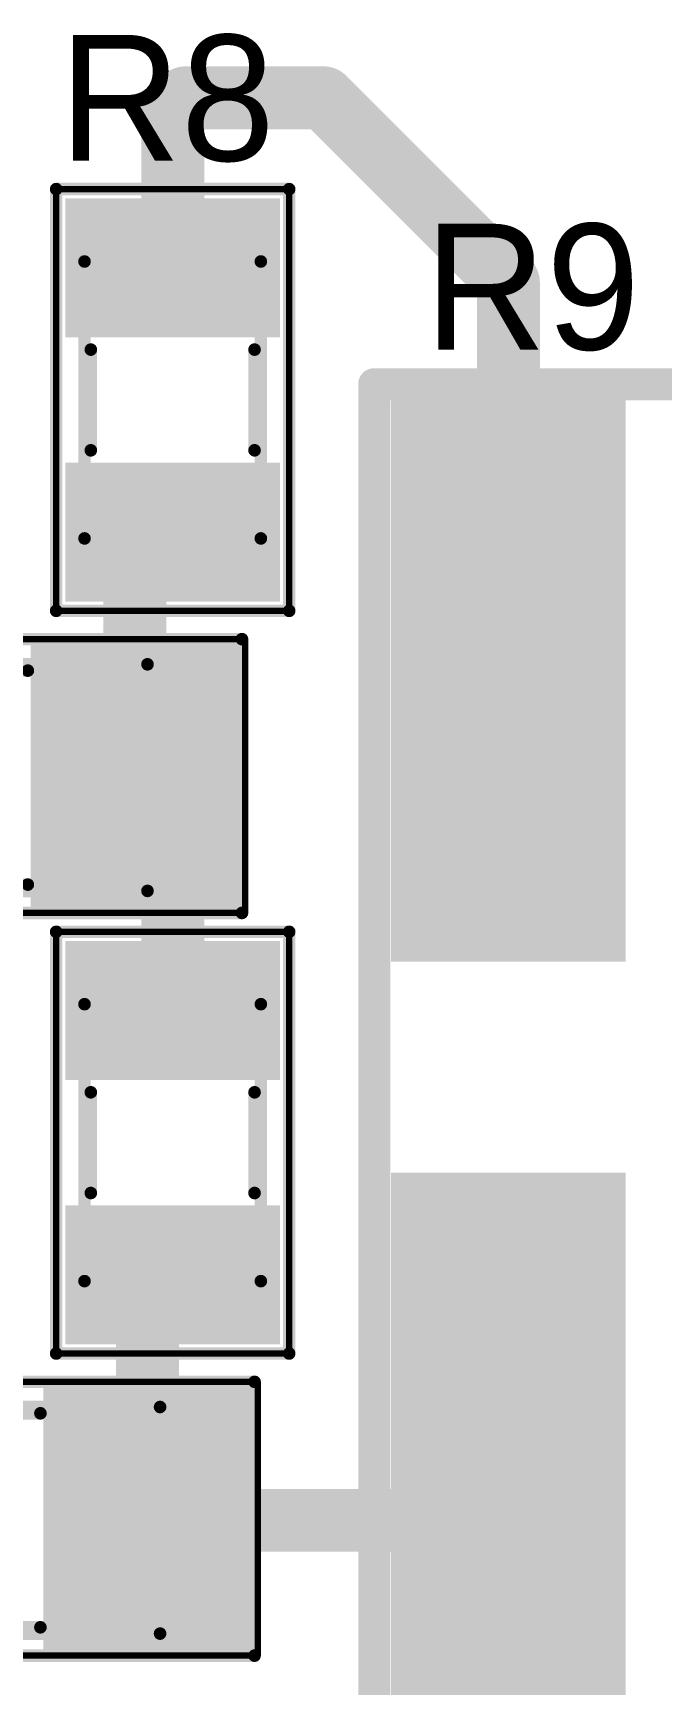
# Model space of a CAD drawing. Header units: millimetres. Extents: x 42.6 to 114.2, y 57.8 to 117.6.
# Drawn here: x 86.29 to 91.28, y 90.69 to 103.81 of the extents above; entities that cross this region are included whole.
import ezdxf

# ---------------------------------------------------------------- set-up
doc = ezdxf.new("R2010")
doc.units = ezdxf.units.MM
for name, color, linetype in [('Mechanical13', 56, 'Continuous'), ('Mechanical15', 56, 'Continuous'), ('TopLayer', 1, 'Continuous'), ('TopOverlay', 2, 'Continuous'), ('TopPaste', 8, 'Continuous'), ('TopSolder', 216, 'Continuous')]:
    doc.layers.add(name, color=color, linetype=linetype)

# ---------------------------------------------------------------- blocks, each defined once
blk = doc.blocks.new('SMD_L_1206_1374')
at = {"layer": 'Mechanical13', "const_width": 0.1}
for points in [[(-1.7, 0.9), (1.7, 0.9)], [(-1.7, -0.9), (-1.7, 0.9)], [(1.7, -0.9), (1.7, 0.9)], [(-1.7, -0.9), (1.7, -0.9)]]:
    blk.add_lwpolyline(points, dxfattribs=at)
at = {"layer": 'Mechanical13', "const_width": 0.05}
for points in [[(-1.725, 0.9, 1), (-1.675, 0.9, 1)], [(-1.725, 0.9, 1), (-1.675, 0.9, 1)], [(1.675, 0.9, 1), (1.725, 0.9, 1)], [(1.675, 0.9, 1), (1.725, 0.9, 1)], [(-1.725, -0.9, 1), (-1.675, -0.9, 1)], [(-1.725, -0.9, 1), (-1.675, -0.9, 1)], [(1.675, -0.9, 1), (1.725, -0.9, 1)], [(1.675, -0.9, 1), (1.725, -0.9, 1)]]:
    blk.add_lwpolyline(points, format="xyb", close=True, dxfattribs=at)
at = {"layer": 'Mechanical15', "const_width": 0.05}
for points in [[(-2.5, 1.1), (2.475, 1.1)], [(-2.5, -1.075), (-2.5, 1.1)], [(2.475, -1.075), (2.475, 1.1)], [(-2.5, -1.075), (2.475, -1.075)]]:
    blk.add_lwpolyline(points, dxfattribs=at)
at = {"layer": 'Mechanical15', "const_width": 0.025}
for points in [[(-2.512, 1.1, 1), (-2.488, 1.1, 1)], [(-2.512, 1.1, 1), (-2.488, 1.1, 1)], [(2.462, 1.1, 1), (2.487, 1.1, 1)], [(2.462, 1.1, 1), (2.487, 1.1, 1)], [(-2.512, -1.075, 1), (-2.488, -1.075, 1)], [(-2.512, -1.075, 1), (-2.488, -1.075, 1)], [(2.462, -1.075, 1), (2.487, -1.075, 1)], [(2.462, -1.075, 1), (2.487, -1.075, 1)]]:
    blk.add_lwpolyline(points, format="xyb", close=True, dxfattribs=at)
at = {"layer": 'TopLayer'}
for points in [[(-0.875, -0.95), (-0.875, 0.95), (-2.325, -0.95), (-2.325, 0.95)], [(2.325, -0.95), (2.325, 0.95), (0.875, -0.95), (0.875, 0.95)]]:
    blk.add_solid(points, dxfattribs=at)
at = {"layer": 'TopOverlay', "const_width": 0.1}
for points in [[(-2.475, 1.1), (2.45, 1.1)], [(-2.475, -1.075), (-2.475, 1.1)], [(2.45, -1.075), (2.45, 1.1)], [(-0.75, 0.85), (0.75, 0.85)], [(-0.75, -0.85), (0.75, -0.85)], [(-2.475, -1.075), (2.45, -1.075)]]:
    blk.add_lwpolyline(points, dxfattribs=at)
at = {"layer": 'TopOverlay', "const_width": 0.05}
for points in [[(-2.5, 1.1, 1), (-2.45, 1.1, 1)], [(-2.5, 1.1, 1), (-2.45, 1.1, 1)], [(2.425, 1.1, 1), (2.475, 1.1, 1)], [(2.425, 1.1, 1), (2.475, 1.1, 1)], [(-0.775, 0.85, 1), (-0.725, 0.85, 1)], [(0.725, 0.85, 1), (0.775, 0.85, 1)], [(-0.775, -0.85, 1), (-0.725, -0.85, 1)], [(0.725, -0.85, 1), (0.775, -0.85, 1)], [(-2.5, -1.075, 1), (-2.45, -1.075, 1)], [(-2.5, -1.075, 1), (-2.45, -1.075, 1)], [(2.425, -1.075, 1), (2.475, -1.075, 1)], [(2.425, -1.075, 1), (2.475, -1.075, 1)]]:
    blk.add_lwpolyline(points, format="xyb", close=True, dxfattribs=at)
at = {"layer": 'TopPaste'}
for points in [[(-0.875, -0.95), (-0.875, 0.95), (-2.325, -0.95), (-2.325, 0.95)], [(2.325, -0.95), (2.325, 0.95), (0.875, -0.95), (0.875, 0.95)]]:
    blk.add_solid(points, dxfattribs=at)
at = {"layer": 'TopSolder'}
for points in [[(-0.773, -1.052), (-0.773, 1.052), (-2.427, -1.052), (-2.427, 1.052)], [(2.427, -1.052), (2.427, 1.052), (0.773, -1.052), (0.773, 1.052)]]:
    blk.add_solid(points, dxfattribs=at)
blk = doc.blocks.new('SMD_L_1206_1375')
at = {"layer": 'Mechanical13', "const_width": 0.1}
for points in [[(-1.7, 0.9), (1.7, 0.9)], [(-1.7, -0.9), (-1.7, 0.9)], [(1.7, -0.9), (1.7, 0.9)], [(-1.7, -0.9), (1.7, -0.9)]]:
    blk.add_lwpolyline(points, dxfattribs=at)
at = {"layer": 'Mechanical13', "const_width": 0.05}
for points in [[(-1.725, 0.9, 1), (-1.675, 0.9, 1)], [(-1.725, 0.9, 1), (-1.675, 0.9, 1)], [(1.675, 0.9, 1), (1.725, 0.9, 1)], [(1.675, 0.9, 1), (1.725, 0.9, 1)], [(-1.725, -0.9, 1), (-1.675, -0.9, 1)], [(-1.725, -0.9, 1), (-1.675, -0.9, 1)], [(1.675, -0.9, 1), (1.725, -0.9, 1)], [(1.675, -0.9, 1), (1.725, -0.9, 1)]]:
    blk.add_lwpolyline(points, format="xyb", close=True, dxfattribs=at)
at = {"layer": 'Mechanical15', "const_width": 0.05}
for points in [[(-2.5, 1.1), (2.475, 1.1)], [(-2.5, -1.075), (-2.5, 1.1)], [(2.475, -1.075), (2.475, 1.1)], [(-2.5, -1.075), (2.475, -1.075)]]:
    blk.add_lwpolyline(points, dxfattribs=at)
at = {"layer": 'Mechanical15', "const_width": 0.025}
for points in [[(-2.512, 1.1, 1), (-2.488, 1.1, 1)], [(-2.512, 1.1, 1), (-2.488, 1.1, 1)], [(2.462, 1.1, 1), (2.487, 1.1, 1)], [(2.462, 1.1, 1), (2.487, 1.1, 1)], [(-2.512, -1.075, 1), (-2.488, -1.075, 1)], [(-2.512, -1.075, 1), (-2.488, -1.075, 1)], [(2.462, -1.075, 1), (2.487, -1.075, 1)], [(2.462, -1.075, 1), (2.487, -1.075, 1)]]:
    blk.add_lwpolyline(points, format="xyb", close=True, dxfattribs=at)
at = {"layer": 'TopLayer'}
for points in [[(-0.875, -0.95), (-0.875, 0.95), (-2.325, -0.95), (-2.325, 0.95)], [(2.325, -0.95), (2.325, 0.95), (0.875, -0.95), (0.875, 0.95)]]:
    blk.add_solid(points, dxfattribs=at)
at = {"layer": 'TopOverlay', "const_width": 0.1}
for points in [[(-2.475, 1.1), (2.45, 1.1)], [(-2.475, -1.075), (-2.475, 1.1)], [(2.45, -1.075), (2.45, 1.1)], [(-0.75, 0.85), (0.75, 0.85)], [(-0.75, -0.85), (0.75, -0.85)], [(-2.475, -1.075), (2.45, -1.075)]]:
    blk.add_lwpolyline(points, dxfattribs=at)
at = {"layer": 'TopOverlay', "const_width": 0.05}
for points in [[(-2.5, 1.1, 1), (-2.45, 1.1, 1)], [(-2.5, 1.1, 1), (-2.45, 1.1, 1)], [(2.425, 1.1, 1), (2.475, 1.1, 1)], [(2.425, 1.1, 1), (2.475, 1.1, 1)], [(-0.775, 0.85, 1), (-0.725, 0.85, 1)], [(0.725, 0.85, 1), (0.775, 0.85, 1)], [(-0.775, -0.85, 1), (-0.725, -0.85, 1)], [(0.725, -0.85, 1), (0.775, -0.85, 1)], [(-2.5, -1.075, 1), (-2.45, -1.075, 1)], [(-2.5, -1.075, 1), (-2.45, -1.075, 1)], [(2.425, -1.075, 1), (2.475, -1.075, 1)], [(2.425, -1.075, 1), (2.475, -1.075, 1)]]:
    blk.add_lwpolyline(points, format="xyb", close=True, dxfattribs=at)
at = {"layer": 'TopPaste'}
for points in [[(-0.875, -0.95), (-0.875, 0.95), (-2.325, -0.95), (-2.325, 0.95)], [(2.325, -0.95), (2.325, 0.95), (0.875, -0.95), (0.875, 0.95)]]:
    blk.add_solid(points, dxfattribs=at)
at = {"layer": 'TopSolder'}
for points in [[(-0.773, -1.052), (-0.773, 1.052), (-2.427, -1.052), (-2.427, 1.052)], [(2.427, -1.052), (2.427, 1.052), (0.773, -1.052), (0.773, 1.052)]]:
    blk.add_solid(points, dxfattribs=at)
blk = doc.blocks.new('SMD_R_0805_1384')
at = {"layer": 'Mechanical13', "const_width": 0.1}
for points in [[(-1.1, 0.7), (1.1, 0.7)], [(-1.1, 0.7), (-1.1, -0.7)], [(1.1, 0.7), (1.1, -0.7)], [(-1.1, -0.7), (1.1, -0.7)]]:
    blk.add_lwpolyline(points, dxfattribs=at)
at = {"layer": 'Mechanical13', "const_width": 0.05}
for points in [[(-1.125, 0.7, 1), (-1.075, 0.7, 1)], [(-1.125, 0.7, 1), (-1.075, 0.7, 1)], [(1.075, 0.7, 1), (1.125, 0.7, 1)], [(1.075, 0.7, 1), (1.125, 0.7, 1)], [(-1.125, -0.7, 1), (-1.075, -0.7, 1)], [(-1.125, -0.7, 1), (-1.075, -0.7, 1)], [(1.075, -0.7, 1), (1.125, -0.7, 1)], [(1.075, -0.7, 1), (1.125, -0.7, 1)]]:
    blk.add_lwpolyline(points, format="xyb", close=True, dxfattribs=at)
at = {"layer": 'Mechanical15', "const_width": 0.05}
for points in [[(-1.675, 0.925), (1.675, 0.925)], [(-1.675, 0.925), (-1.675, -0.925)], [(1.675, 0.925), (1.675, -0.925)], [(-1.675, -0.925), (1.675, -0.925)]]:
    blk.add_lwpolyline(points, dxfattribs=at)
at = {"layer": 'Mechanical15', "const_width": 0.025}
for points in [[(-1.687, 0.925, 1), (-1.663, 0.925, 1)], [(-1.687, 0.925, 1), (-1.663, 0.925, 1)], [(1.663, 0.925, 1), (1.687, 0.925, 1)], [(1.663, 0.925, 1), (1.687, 0.925, 1)], [(-1.687, -0.925, 1), (-1.663, -0.925, 1)], [(-1.687, -0.925, 1), (-1.663, -0.925, 1)], [(1.663, -0.925, 1), (1.687, -0.925, 1)], [(1.663, -0.925, 1), (1.687, -0.925, 1)]]:
    blk.add_lwpolyline(points, format="xyb", close=True, dxfattribs=at)
at = {"layer": 'TopLayer'}
for points in [[(-0.6, -0.75), (-0.6, 0.75), (-1.5, -0.75), (-1.5, 0.75)], [(1.5, -0.75), (1.5, 0.75), (0.6, -0.75), (0.6, 0.75)]]:
    blk.add_solid(points, dxfattribs=at)
at = {"layer": 'TopOverlay', "const_width": 0.1}
for points in [[(-1.675, 0.925), (-1.675, -0.925)], [(-1.675, 0.925), (1.675, 0.925)], [(1.675, 0.925), (1.675, -0.925)], [(-0.4, 0.65), (0.4, 0.65)], [(-0.4, -0.65), (0.4, -0.65)], [(-1.675, -0.925), (1.675, -0.925)]]:
    blk.add_lwpolyline(points, dxfattribs=at)
at = {"layer": 'TopOverlay', "const_width": 0.05}
for points in [[(-1.7, 0.925, 1), (-1.65, 0.925, 1)], [(-1.7, 0.925, 1), (-1.65, 0.925, 1)], [(1.65, 0.925, 1), (1.7, 0.925, 1)], [(1.65, 0.925, 1), (1.7, 0.925, 1)], [(-0.425, 0.65, 1), (-0.375, 0.65, 1)], [(0.375, 0.65, 1), (0.425, 0.65, 1)], [(-0.425, -0.65, 1), (-0.375, -0.65, 1)], [(0.375, -0.65, 1), (0.425, -0.65, 1)], [(-1.7, -0.925, 1), (-1.65, -0.925, 1)], [(-1.7, -0.925, 1), (-1.65, -0.925, 1)], [(1.65, -0.925, 1), (1.7, -0.925, 1)], [(1.65, -0.925, 1), (1.7, -0.925, 1)]]:
    blk.add_lwpolyline(points, format="xyb", close=True, dxfattribs=at)
at = {"layer": 'TopPaste'}
for points in [[(-0.6, -0.75), (-0.6, 0.75), (-1.5, -0.75), (-1.5, 0.75)], [(1.5, -0.75), (1.5, 0.75), (0.6, -0.75), (0.6, 0.75)]]:
    blk.add_solid(points, dxfattribs=at)
at = {"layer": 'TopSolder'}
for points in [[(-0.498, -0.852), (-0.498, 0.852), (-1.602, -0.852), (-1.602, 0.852)], [(1.602, -0.852), (1.602, 0.852), (0.498, -0.852), (0.498, 0.852)]]:
    blk.add_solid(points, dxfattribs=at)
blk = doc.blocks.new('WSL3637_1_O__1385')
at = {"layer": 'TopLayer'}
for points in [[(-5.21, 3.305), (-0.94, 3.305), (-5.21, 4.965), (-0.94, 4.965)], [(0.94, 3.305), (5.21, 3.305), (0.94, 4.965), (5.21, 4.965)], [(-5.21, -4.945), (-0.94, -4.945), (-5.21, 2.695), (-0.94, 2.695)], [(0.94, -4.945), (5.21, -4.945), (0.94, 2.695), (5.21, 2.695)]]:
    blk.add_solid(points, dxfattribs=at)
at = {"layer": 'TopOverlay', "const_width": 0.254}
for points in [[(-5.425, 5.2), (-5.425, -5.175)], [(-5.425, 5.2), (5.425, 5.2)], [(5.425, 5.2), (5.425, -5.175)], [(-5.425, -5.175), (5.425, -5.175)]]:
    blk.add_lwpolyline(points, dxfattribs=at)
at = {"layer": 'TopOverlay', "const_width": 0.127}
for points in [[(-5.489, 5.2, 1), (-5.362, 5.2, 1)], [(-5.489, 5.2, 1), (-5.362, 5.2, 1)], [(5.362, 5.2, 1), (5.489, 5.2, 1)], [(5.362, 5.2, 1), (5.489, 5.2, 1)], [(-5.489, -5.175, 1), (-5.362, -5.175, 1)], [(-5.489, -5.175, 1), (-5.362, -5.175, 1)], [(5.362, -5.175, 1), (5.489, -5.175, 1)], [(5.362, -5.175, 1), (5.489, -5.175, 1)]]:
    blk.add_lwpolyline(points, format="xyb", close=True, dxfattribs=at)
at = {"layer": 'TopPaste'}
for points in [[(-5.21, 3.305), (-0.94, 3.305), (-5.21, 4.965), (-0.94, 4.965)], [(0.94, 3.305), (5.21, 3.305), (0.94, 4.965), (5.21, 4.965)], [(-5.21, -4.945), (-0.94, -4.945), (-5.21, 2.695), (-0.94, 2.695)], [(0.94, -4.945), (5.21, -4.945), (0.94, 2.695), (5.21, 2.695)]]:
    blk.add_solid(points, dxfattribs=at)
at = {"layer": 'TopSolder'}
for points in [[(-5.312, 3.203), (-0.838, 3.203), (-5.312, 5.067), (-0.838, 5.067)], [(0.838, 3.203), (5.312, 3.203), (0.838, 5.067), (5.312, 5.067)], [(-5.312, -5.047), (-0.838, -5.047), (-5.312, 2.797), (-0.838, 2.797)], [(0.838, -5.047), (5.312, -5.047), (0.838, 2.797), (5.312, 2.797)]]:
    blk.add_solid(points, dxfattribs=at)
blk = doc.blocks.new('SMD_R_0805_1398')
at = {"layer": 'Mechanical13', "const_width": 0.1}
for points in [[(-1.1, 0.7), (1.1, 0.7)], [(-1.1, 0.7), (-1.1, -0.7)], [(1.1, 0.7), (1.1, -0.7)], [(-1.1, -0.7), (1.1, -0.7)]]:
    blk.add_lwpolyline(points, dxfattribs=at)
at = {"layer": 'Mechanical13', "const_width": 0.05}
for points in [[(-1.125, 0.7, 1), (-1.075, 0.7, 1)], [(-1.125, 0.7, 1), (-1.075, 0.7, 1)], [(1.075, 0.7, 1), (1.125, 0.7, 1)], [(1.075, 0.7, 1), (1.125, 0.7, 1)], [(-1.125, -0.7, 1), (-1.075, -0.7, 1)], [(-1.125, -0.7, 1), (-1.075, -0.7, 1)], [(1.075, -0.7, 1), (1.125, -0.7, 1)], [(1.075, -0.7, 1), (1.125, -0.7, 1)]]:
    blk.add_lwpolyline(points, format="xyb", close=True, dxfattribs=at)
at = {"layer": 'Mechanical15', "const_width": 0.05}
for points in [[(-1.675, 0.925), (1.675, 0.925)], [(-1.675, 0.925), (-1.675, -0.925)], [(1.675, 0.925), (1.675, -0.925)], [(-1.675, -0.925), (1.675, -0.925)]]:
    blk.add_lwpolyline(points, dxfattribs=at)
at = {"layer": 'Mechanical15', "const_width": 0.025}
for points in [[(-1.687, 0.925, 1), (-1.663, 0.925, 1)], [(-1.687, 0.925, 1), (-1.663, 0.925, 1)], [(1.663, 0.925, 1), (1.687, 0.925, 1)], [(1.663, 0.925, 1), (1.687, 0.925, 1)], [(-1.687, -0.925, 1), (-1.663, -0.925, 1)], [(-1.687, -0.925, 1), (-1.663, -0.925, 1)], [(1.663, -0.925, 1), (1.687, -0.925, 1)], [(1.663, -0.925, 1), (1.687, -0.925, 1)]]:
    blk.add_lwpolyline(points, format="xyb", close=True, dxfattribs=at)
at = {"layer": 'TopLayer'}
for points in [[(-0.6, -0.75), (-0.6, 0.75), (-1.5, -0.75), (-1.5, 0.75)], [(1.5, -0.75), (1.5, 0.75), (0.6, -0.75), (0.6, 0.75)]]:
    blk.add_solid(points, dxfattribs=at)
at = {"layer": 'TopOverlay', "const_width": 0.1}
for points in [[(-1.675, 0.925), (-1.675, -0.925)], [(-1.675, 0.925), (1.675, 0.925)], [(1.675, 0.925), (1.675, -0.925)], [(-0.4, 0.65), (0.4, 0.65)], [(-0.4, -0.65), (0.4, -0.65)], [(-1.675, -0.925), (1.675, -0.925)]]:
    blk.add_lwpolyline(points, dxfattribs=at)
at = {"layer": 'TopOverlay', "const_width": 0.05}
for points in [[(-1.7, 0.925, 1), (-1.65, 0.925, 1)], [(-1.7, 0.925, 1), (-1.65, 0.925, 1)], [(1.65, 0.925, 1), (1.7, 0.925, 1)], [(1.65, 0.925, 1), (1.7, 0.925, 1)], [(-0.425, 0.65, 1), (-0.375, 0.65, 1)], [(0.375, 0.65, 1), (0.425, 0.65, 1)], [(-0.425, -0.65, 1), (-0.375, -0.65, 1)], [(0.375, -0.65, 1), (0.425, -0.65, 1)], [(-1.7, -0.925, 1), (-1.65, -0.925, 1)], [(-1.7, -0.925, 1), (-1.65, -0.925, 1)], [(1.65, -0.925, 1), (1.7, -0.925, 1)], [(1.65, -0.925, 1), (1.7, -0.925, 1)]]:
    blk.add_lwpolyline(points, format="xyb", close=True, dxfattribs=at)
at = {"layer": 'TopPaste'}
for points in [[(-0.6, -0.75), (-0.6, 0.75), (-1.5, -0.75), (-1.5, 0.75)], [(1.5, -0.75), (1.5, 0.75), (0.6, -0.75), (0.6, 0.75)]]:
    blk.add_solid(points, dxfattribs=at)
at = {"layer": 'TopSolder'}
for points in [[(-0.498, -0.852), (-0.498, 0.852), (-1.602, -0.852), (-1.602, 0.852)], [(1.602, -0.852), (1.602, 0.852), (0.498, -0.852), (0.498, 0.852)]]:
    blk.add_solid(points, dxfattribs=at)

msp = doc.modelspace()

# ---------------------------------------------------------------- linework, layer by layer
at = {"layer": 'TopLayer', "const_width": 0.5}
for points in [[(87.4, 103.2), (87.5, 103.3)], [(87.5, 103.3), (88.6, 103.3)], [(88.6, 103.3), (90.065, 101.835)], [(87.4, 101.95), (87.4, 103.2)], [(90.065, 98.675), (90.065, 101.835)], [(87.1, 99.55), (87.4, 99.85)], [(87.1, 97.9), (87.1, 99.55)], [(87.1, 97.9), (87.4, 97.6)], [(87.4, 96.05), (87.4, 97.6)], [(87.2, 93.75), (87.4, 93.95)], [(87.2, 92), (87.2, 93.75)], [(89.54, 92), (90.065, 92.525)], [(87.2, 92), (89.54, 92)]]:
    msp.add_lwpolyline(points, dxfattribs=at)
at = {"layer": 'TopLayer', "const_width": 0.25}
for points in [[(87.375, 103.3, 1), (87.625, 103.3, 1)], [(87.375, 103.3, 1), (87.625, 103.3, 1)], [(88.475, 103.3, 1), (88.725, 103.3, 1)], [(88.475, 103.3, 1), (88.725, 103.3, 1)], [(87.275, 103.2, 1), (87.525, 103.2, 1)], [(87.275, 103.2, 1), (87.525, 103.2, 1)], [(87.275, 101.95, 1), (87.525, 101.95, 1)], [(89.94, 101.835, 1), (90.19, 101.835, 1)], [(89.94, 101.835, 1), (90.19, 101.835, 1)], [(87.275, 99.85, 1), (87.525, 99.85, 1)], [(86.975, 99.55, 1), (87.225, 99.55, 1)], [(86.975, 99.55, 1), (87.225, 99.55, 1)], [(89.94, 98.675, 1), (90.19, 98.675, 1)], [(86.975, 97.9, 1), (87.225, 97.9, 1)], [(86.975, 97.9, 1), (87.225, 97.9, 1)], [(87.275, 97.6, 1), (87.525, 97.6, 1)], [(87.275, 97.6, 1), (87.525, 97.6, 1)], [(87.275, 96.05, 1), (87.525, 96.05, 1)], [(87.275, 93.95, 1), (87.525, 93.95, 1)], [(87.075, 93.75, 1), (87.325, 93.75, 1)], [(87.075, 93.75, 1), (87.325, 93.75, 1)], [(89.94, 92.525, 1), (90.19, 92.525, 1)], [(87.075, 92, 1), (87.325, 92, 1)], [(87.075, 92, 1), (87.325, 92, 1)], [(89.415, 92, 1), (89.665, 92, 1)], [(89.415, 92, 1), (89.665, 92, 1)]]:
    msp.add_lwpolyline(points, format="xyb", close=True, dxfattribs=at)

# ---------------------------------------------------------------- block references
for name, p, rotation in [('SMD_R_0805_1384', (87.4, 100.9), 90), ('WSL3637_1_O__1385', (94.2, 95.6), 90), ('SMD_L_1206_1374', (85.5, 97.9), 360), ('SMD_R_0805_1398', (87.4, 95), 90), ('SMD_L_1206_1375', (85.6, 92), 360)]:
    msp.add_blockref(name, p, dxfattribs=dict(rotation=rotation))

# ---------------------------------------------------------------- texts
at = {"layer": 'TopOverlay'}
for s, p in [('R8', (86.5, 102.8)), ('R9', (89.4, 101.3))]:
    msp.add_text(s, height=1, dxfattribs=at).set_placement(p)

doc.saveas('drawing.dxf')
